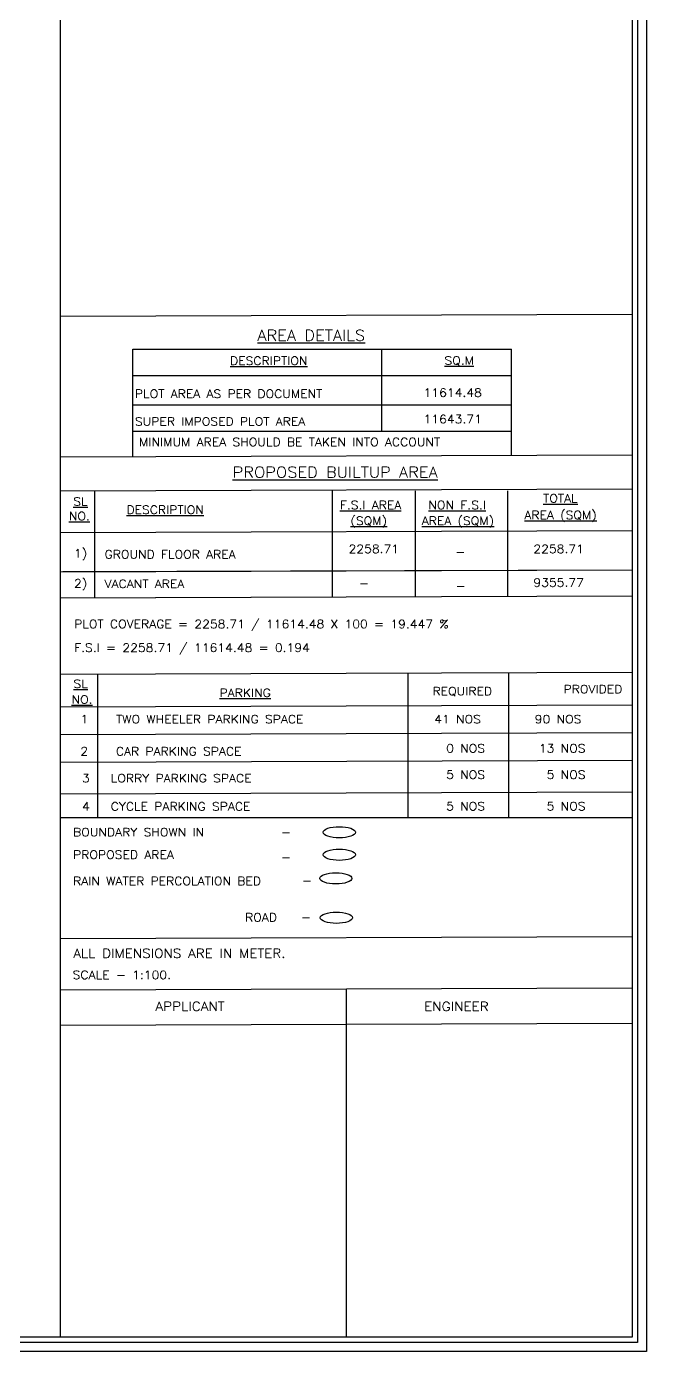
# Model space of a CAD drawing. Header units: metres. Extents: x 9436 to 9850, y -3407 to -3224.
# Drawn here: x 9576.92 to 9594.09, y -3320.31 to -3283.56 of the extents above; entities that cross this region are included whole.
import ezdxf
from ezdxf.enums import TextEntityAlignment as Align

# ---------------------------------------------------------------- set-up
doc = ezdxf.new("R2010")
doc.units = ezdxf.units.M
doc.header["$MEASUREMENT"] = 0
doc.layers.add('SHEET_1', color=7, linetype='Continuous')
doc.styles.add('ROMAND', font='romand.shx', dxfattribs={"width": 0.75})

msp = doc.modelspace()

# ---------------------------------------------------------------- linework, layer by layer
at = {"color": 7}
for p, q in [((9577.84732, -3228.94209), (9577.84732, -3319.91153)), ((9585.77437, -3310.25015), (9585.77437, -3319.91153))]:
    msp.add_line(p, q, dxfattribs=at)
at = {"color": 2, "lineweight": 25}
for p, q in [((9586.75602, -3292.51226), (9586.75602, -3294.05673)), ((9579.8652, -3293.24063), (9590.35599, -3293.24063)), ((9579.8652, -3293.24063), (9590.35599, -3293.24063)), ((9586.75602, -3293.33154), (9586.75602, -3294.05673)), ((9579.8652, -3294.05673), (9590.35599, -3294.05673)), ((9579.8652, -3294.05673), (9590.35599, -3294.05673)), ((9586.75602, -3294.05673), (9586.75602, -3294.78828)), ((9579.8652, -3294.78828), (9590.35599, -3294.78828)), ((9590.25534, -3296.44131), (9590.25534, -3296.44131)), ((9577.85581, -3297.59281), (9593.69473, -3297.53734)), ((9577.85487, -3298.68215), (9593.69473, -3298.62668)), ((9577.84732, -3301.52862), (9593.69473, -3301.47283))]:
    msp.add_line(p, q, dxfattribs=at)
at = {"color": 4}
for p, q in [((9577.84732, -3301.52862), (9593.69473, -3301.47283)), ((9578.88948, -3305.49756), (9578.88948, -3301.52834)), ((9587.4939, -3305.49756), (9587.4939, -3301.49496)), ((9590.27905, -3305.49756), (9590.27905, -3301.48515)), ((9577.84732, -3302.43038), (9593.69473, -3302.37458)), ((9577.84732, -3303.19936), (9593.69473, -3303.14386)), ((9577.87102, -3303.96462), (9593.71842, -3303.90912)), ((9577.84732, -3304.841), (9593.69473, -3304.78551)), ((9577.85402, -3308.856), (9593.69473, -3308.80053))]:
    msp.add_line(p, q, dxfattribs=at)
at = {"color": 141, "lineweight": 25}
for p, q in [((9577.84732, -3304.841), (9593.69473, -3304.78551)), ((9577.84732, -3304.841), (9593.69473, -3304.78551)), ((9577.84732, -3305.49756), (9593.69473, -3305.49756)), ((9577.85402, -3310.27788), (9593.69473, -3310.22241)), ((9577.85402, -3311.26006), (9593.69473, -3311.20459))]:
    msp.add_line(p, q, dxfattribs=at)
at = {"color": 7}
for points in [[(9478.60672, -3228.79209), (9593.84473, -3228.79209), (9593.84473, -3320.06153), (9478.60672, -3320.06153)], [(9478.75672, -3228.94209), (9593.69473, -3228.94209), (9593.69473, -3319.91153), (9478.75672, -3319.91153)]]:
    msp.add_lwpolyline(points, close=True, dxfattribs=at)
at = {"color": 2, "lineweight": 25}
for points in [[(9593.69473, -3291.55164), (9577.85761, -3291.6071)], [(9579.8652, -3295.50509), (9579.8652, -3292.51226)], [(9579.8652, -3292.51226), (9590.35599, -3292.51226)], [(9590.35599, -3295.4616), (9590.35599, -3292.51226)], [(9593.69473, -3295.44986), (9577.85761, -3295.50532)], [(9577.8568, -3296.44154), (9593.69473, -3296.38608)], [(9578.81352, -3299.40742), (9578.81352, -3296.44131)], [(9585.39477, -3299.38438), (9585.39477, -3296.44131)], [(9587.6904, -3299.37634), (9587.6904, -3296.44131)], [(9590.25534, -3299.36736), (9590.25534, -3296.44131)], [(9577.92322, -3298.68191), (9577.92322, -3298.68191), (9593.69473, -3298.62668)], [(9577.84732, -3299.4108), (9593.69473, -3299.35523)], [(9577.84732, -3299.4108), (9593.69473, -3299.35523)], [(9577.85424, -3299.41073), (9593.69473, -3299.35526)], [(9577.85424, -3299.41073), (9593.69473, -3299.35526)]]:
    msp.add_lwpolyline(points, dxfattribs=at)
at = {"color": 4}
for centre in [(9585.58344, -3305.90999), (9585.58344, -3306.53439), (9585.48824, -3307.18889), (9585.5028, -3308.28174)]:
    msp.add_ellipse(centre, major_axis=(-0.44583, 0), ratio=0.3474453, dxfattribs=at)
at = {"layer": 'SHEET_1', "color": 6}
msp.add_lwpolyline([(9478.35672, -3228.54209), (9594.09473, -3228.54209), (9594.09473, -3320.31153), (9478.35672, -3320.31153)], close=True, dxfattribs=at)

# ---------------------------------------------------------------- texts
at = {"color": 4, "lineweight": 25, "style": 'ROMAND', "width": 1.1}
for s, height, p in [('%%uAREA DETAILS', 0.3, (9583.31311, -3292.27527)), ('%%UDESCRIPTION', 0.2286, (9582.55654, -3292.94619)), ('%%USQ.M', 0.2286, (9588.49573, -3292.94013)), ('PLOT AREA AS PER DOCUMENT', 0.2286, (9579.92049, -3293.8621)), ('SUPER IMPOSED PLOT AREA', 0.2286, (9579.92049, -3294.63083)), ('MINIMUM AREA SHOULD BE TAKEN INTO ACCOUNT', 0.2286, (9580.03585, -3295.20096)), ('%%UPROPOSED BUILTUP AREA', 0.3, (9582.62646, -3296.07236)), ('%%USL', 0.2286, (9578.21414, -3296.84886)), ('%%UDESCRIPTION', 0.2286, (9579.68691, -3297.07875)), ('%%UF.S.I AREA', 0.2286, (9585.5984, -3296.94844)), ('%%UNON F.S.I', 0.2286, (9588.05194, -3296.94844)), ('%%UTOTAL', 0.2286, (9591.22977, -3296.76166)), ('%%UNO.', 0.2286, (9578.08956, -3297.25532)), ('%%U(SQM)', 0.2286, (9585.89225, -3297.3844)), ('%%UAREA (SQM)', 0.2286, (9587.86841, -3297.3844)), ('%%UAREA (SQM)', 0.2286, (9590.71063, -3297.22456)), ('1)', 0.2286, (9578.23322, -3298.28584)), ('GROUND FLOOR AREA', 0.2286, (9579.07994, -3298.31455)), ('2)', 0.2286, (9578.23322, -3299.12113)), ('VACANT AREA', 0.2286, (9579.07994, -3299.13254)), ('PLOT COVERAGE = 2258.71 / 11614.48 X 100 = 19.447 %%%', 0.2286, (9578.23699, -3300.24894)), ('F.S.I = 2258.71 / 11614.48 = 0.194', 0.2286, (9578.23699, -3300.90517)), ('%%USL', 0.2286, (9578.21681, -3301.90638)), ('%%UPARKING', 0.2286, (9582.26477, -3302.15638)), ('%%UNO.', 0.2286, (9578.16553, -3302.34235)), ('1    TWO WHEELER PARKING SPACE', 0.2286, (9578.41127, -3302.88839)), ('2    CAR PARKING SPACE', 0.2286, (9578.40888, -3303.77796)), ('3   LORRY PARKING SPACE', 0.2286, (9578.45482, -3304.52465)), ('4   CYCLE PARKING SPACE', 0.2286, (9578.45482, -3305.30682)), ('ALL DIMENSIONS ARE IN METER.', 0.25, (9578.21232, -3309.39134)), ('SCALE - 1:100.', 0.2286, (9578.19476, -3309.98097)), ('APPLICANT', 0.25146, (9580.48901, -3310.8647)), ('ENGINEER', 0.25146, (9587.93322, -3310.86663))]:
    msp.add_text(s, height=height, dxfattribs=at).set_placement(p)
at = {"color": 6, "lineweight": 25, "style": 'ROMAND', "width": 1.1}
msp.add_text('11614.48', height=0.2286, dxfattribs=at).set_placement((9589.53323, -3293.83008), align=Align.RIGHT)
at = {"color": 4, "lineweight": 25, "style": 'ROMAND', "width": 1.1}
for s, p in [('11643.71', (9589.53323, -3294.56521)), ('2258.71', (9587.24015, -3298.16471)), ('2258.71', (9592.36215, -3298.16471)), ('-', (9589.08187, -3298.24672)), ('-', (9586.40351, -3299.11711)), ('-', (9589.08516, -3299.18695)), ('9355.77', (9592.36215, -3299.09917)), ('REQUIRED', (9589.81622, -3302.10956)), ('PROVIDED', (9593.42571, -3302.05463)), ('41 NOS', (9589.50702, -3302.88698)), ('90 NOS', (9592.29216, -3302.88698)), ('0 NOS', (9589.6214, -3303.69771)), ('13 NOS', (9592.40655, -3303.69771)), ('5 NOS', (9589.6214, -3304.42587)), ('5 NOS', (9592.40655, -3304.42587)), ('5 NOS', (9589.6214, -3305.30217)), ('5 NOS', (9592.40655, -3305.30217))]:
    msp.add_text(s, height=0.2286, dxfattribs=at).set_placement(p, align=Align.RIGHT)
at = {"color": 4, "style": 'ROMAND', "width": 1.1}
for s, p in [('BOUNDARY SHOWN IN', (9578.20786, -3306.02144)), ('-', (9583.97048, -3306.02144)), ('PROPOSED AREA', (9578.20786, -3306.64584)), ('-', (9583.97048, -3306.714)), ('RAIN WATER PERCOLATION BED', (9578.20786, -3307.37706)), ('-', (9584.54438, -3307.3685)), ('ROAD', (9582.97344, -3308.38423)), ('-', (9584.52453, -3308.38423))]:
    msp.add_text(s, height=0.2286, dxfattribs=at).set_placement(p)

doc.saveas('drawing.dxf')
